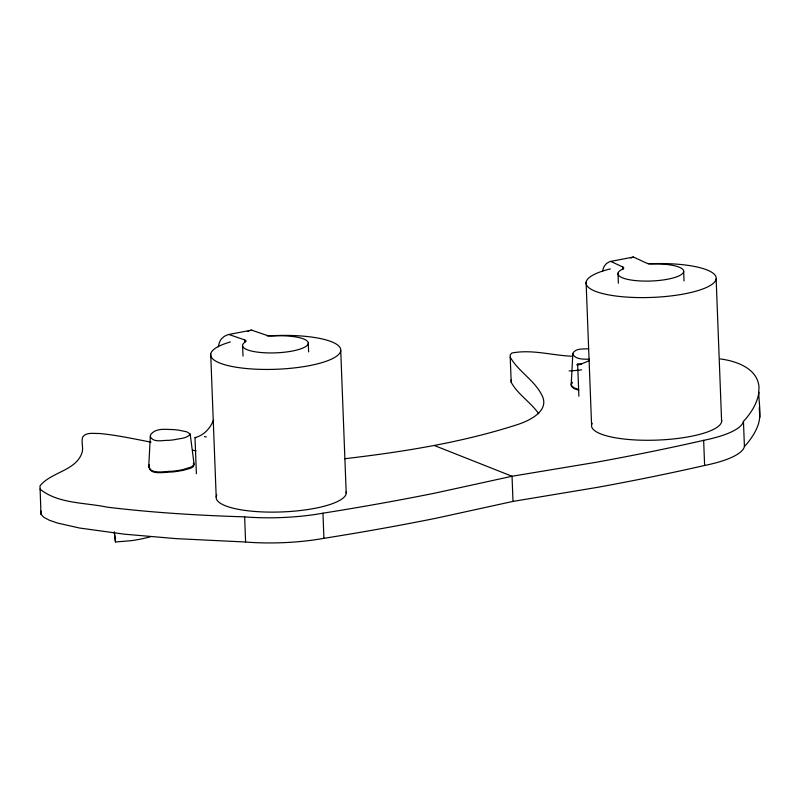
<?xml version="1.0" encoding="UTF-8"?>
<svg xmlns="http://www.w3.org/2000/svg" width="800" height="800" viewBox="0 0 800 800"><rect width="100%" height="100%" fill="white"/><g stroke="black" fill="none" stroke-linecap="round" stroke-linejoin="round"><path stroke-width="1.2" d="M572.85 353.51L571.21 384.39A38.53 9.97 -2.2 0 0 571.66 385.73L574.14 387.87L578.66 389.48M151.05 442.17C133.83 438.86 116.65 435.06 99.15 433.48C93.9 433.69 86.24 431.93 82.71 436.97C81.09 441.67 83.25 446.69 82.38 451.51C77.04 470.86 51.38 471.63 40 485.87L40.98 514.27L43.91 517.37L49.49 520.29L57.46 523.04L79.55 528.02L124.17 534.16L176.34 538.65L245.6 542.01A86.81 22.47 -2.2 0 0 323.92 538.33A1026.66 265.72 -2.2 0 0 436.28 518.19L513 501.4L596.88 487.45A1026.66 265.72 -2.2 0 0 704.61 465.47A86.81 22.47 -2.2 0 0 744.42 446.54C749.63 440.92 754.11 434.57 757.13 427.5C762.86 414.8 757.65 400.68 759.03 387.33C757.69 368.35 736.33 361.02 720.3 358.94M759.84 417.42L759.24 407.68M148.7 467.18L150.36 435.78A51.12 13.23 -2.2 0 1 150.86 434.43C156 427.69 165.87 429.51 173.26 429.59A33.82 8.75 -2.2 0 1 178.89 430.18L186.86 431.85L190.17 433.95L194.13 464.5L191.44 466.95L182.99 469.57A33.68 8.72 -2.2 0 1 172.05 471.27C165.73 471.06 147.84 475.33 149.3 464.79M218.37 346.78L218.92 344.21A20.62 11.1 77.9 0 1 221.39 338.92L224.15 336.45L227.28 334.94A59.3 31.93 77.9 0 1 228.85 334.48L251.56 330.13L266.35 335.19A8.68 2.25 -2.2 0 0 273.9 335.9A32.89 8.51 -2.2 0 1 308.09 344.09A32.89 8.51 -2.2 0 1 266.93 352.88A32.89 8.51 -2.2 0 1 245.33 342A8.68 2.25 -2.2 0 0 244.54 339.85L228.85 334.48M758.88 392.28C757.32 403.44 750.95 413.27 743.45 421.41A86.81 22.47 -2.2 0 1 703.65 440.34A1026.66 265.72 -2.2 0 1 595.92 462.31L512.04 476.26L435.31 493.05A1026.66 265.72 -2.2 0 1 322.95 513.19A86.81 22.47 -2.2 0 1 244.64 516.87C198.71 515.43 152.78 512.68 107.14 507.16C85.15 502.46 58.15 503.9 40.02 489.13M571.22 383.94L572.08 382.17M602.58 271.38L602.84 270.17A20.43 8.94 80.3 0 1 604.36 266.08L606.5 263.52L609.44 261.8A59.3 25.94 80.3 0 1 610.71 261.4L633.42 257.05L646.23 262.97A8.68 2.25 -2.2 0 0 653.28 263.92A32.89 8.51 -2.2 0 1 682.82 273.29A32.89 8.51 -2.2 0 1 638.55 280.85A32.89 8.51 -2.2 0 1 622.55 269.17A8.68 2.25 -2.2 0 0 622.78 266.98L610.71 261.4M190.21 434.23C186.74 438.71 179.58 438.37 174.45 439.71A29.7 7.69 -2.2 0 1 168.8 440.35C163.06 440.02 153.48 443.13 150.32 436.68M213.63 419.94C210.93 426.58 206.3 432.75 199.7 435.9A84.51 45.5 77.9 0 1 195 437.64L196.39 473.66M149.26 465.52C147.8 476.09 165.75 471.8 172.09 472.01A33.69 8.72 -2.2 0 0 184.53 469.98C187.23 468.79 194.89 468.39 193.77 464.26M572.04 382.9L571.17 385.13A38.66 10.01 -2.2 0 0 571.62 386.47L574.11 388.61L578.65 390.22M589.26 360.68L582.43 363.55A91.82 40.16 80.3 0 1 577.64 363.77L578.88 396.19M630.86 258.04L632.15 257.45A59.3 25.94 80.3 0 1 633.42 257.05M247.88 331.5L248.41 331.24M249.46 330.79L249.99 330.59A59.3 31.93 77.9 0 1 251.56 330.13M150.62 536.77L142.83 538.64A68.53 17.74 -2.2 0 1 131.18 540.7L115.48 541.96L114.4 532.13M344.74 458.73C403.03 451.87 461.53 442.68 517.5 424.58C529.93 420.53 550.91 410.46 541.39 394.21C533.69 379.71 518.24 371.29 510.22 357.18L510.2 354.81L511.87 353.04C531.55 349.12 551.76 355.36 571.59 356.21M195.01 437.64L195.64 437.52M589.52 359.28C584.05 359.05 576.59 359.82 573 354.75A33.82 8.75 -2.2 0 1 572.95 353.09C576.08 348.01 583.37 349.23 588.47 348.76M192.59 450.24L196 450.84M434.39 445.52L512.04 476.26L513 501.4M193.33 463.22L194.13 464.5M538.66 413.68C530.73 402.19 517.94 394.6 511.19 382.31L510.22 357.18M114.25 532.08L115.46 541.95M743.45 421.41L744.42 446.54M716.14 278.9L721.62 421.58M703.65 440.34L704.62 465.47M683.65 270.98L684.03 280.96M622.78 266.98L622.88 269.47M617.99 273.25L618.37 283.23M586.1 282.26L591.58 424.94M340.74 350.74L346.22 493.42M322.96 513.19L323.92 538.33M308.28 343.17L308.61 351.9M244.54 339.85L244.64 342.34M242.63 346.12L243.01 356.1M244.64 516.87L245.6 542.01M210.71 354.1L216.19 496.78M511.17 379.95L511.19 382.31M40.97 511.01L40.98 514.27M204.47 436.57A42.72 5.2 0.9 0 1 206.31 436.97M581.46 364.36A35.13 10.88 -12.4 0 1 576.61 364.84M581.65 369.85A42.72 10.08 -10.9 0 1 569.15 370.91M648.1 263.84A65.11 16.85 -2.2 0 1 713.88 282.78A65.11 16.85 -2.2 0 1 615.44 295.96A65.11 16.85 -2.2 0 1 610.36 268.9M721.53 419.87A65.11 16.85 -2.2 0 1 654.06 440.2A65.11 16.85 -2.2 0 1 592.18 423.19M267.28 336A65.11 16.85 -2.2 0 1 339.74 353.14A65.11 16.85 -2.2 0 1 245.13 368.4A65.11 16.85 -2.2 0 1 230.36 341.96M346.14 491.71A65.11 16.85 -2.2 0 1 278.66 512.04A65.11 16.85 -2.2 0 1 216.79 495.04"/></g></svg>
